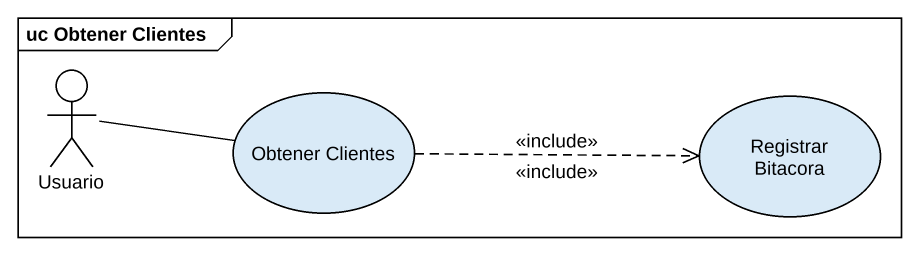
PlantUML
@startuml
mainframe uc Obtener Clientes
actor Usuario
usecase "Obtener Clientes" as Obtener_Clientes
usecase "Registrar Bitacora" as Registrar_Bitacora
Usuario -right- Obtener_Clientes
Obtener_Clientes .right.> Registrar_Bitacora : <<include>>
Obtener_Clientes .right.> Registrar_Bitacora : <<include>>
@enduml
